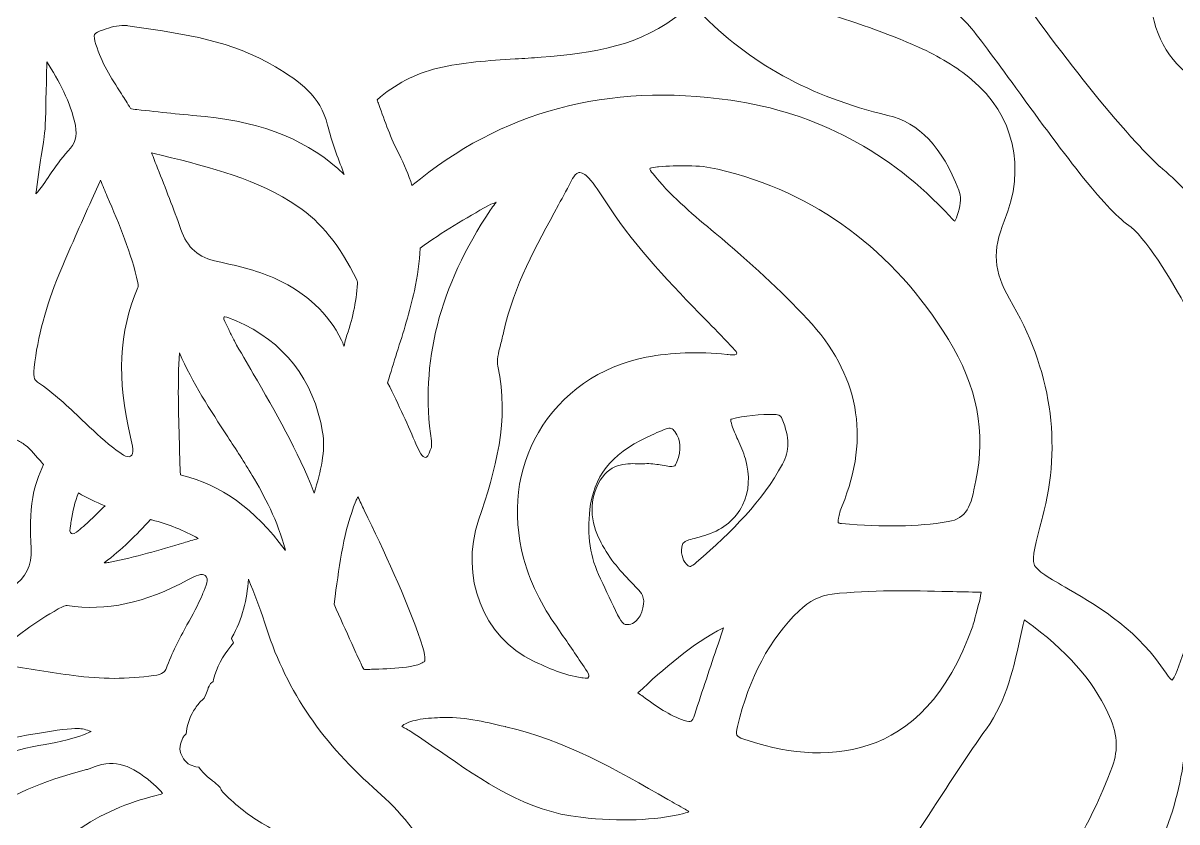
# Model space of a CAD drawing. Extents: x 16 to 8959, y -909 to -91.
# Drawn here: x 1637.6 to 1815.7, y -546.6 to -423.2 of the extents above; entities that cross this region are included whole.
import ezdxf

# ---------------------------------------------------------------- set-up
doc = ezdxf.new("R2010")
doc.units = 0
doc.header["$MEASUREMENT"] = 0
doc.layers.add('Layer 1', color=7, linetype='Continuous')

msp = doc.modelspace()

# ---------------------------------------------------------------- linework, layer by layer
at = {"layer": 'Layer 1', "lineweight": 0}
for points, knots in [([(2067.48, -226.33), (2049.85, -186.9), (2022.75, -153.49), (1989.11, -129.71), (1954.04, -104.91), (1913.53, -91.8), (1871.95, -91.8), (1824.05, -91.8), (1776.03, -109.39), (1733.06, -142.66), (1700.36, -167.98), (1670.49, -202.19), (1644, -244.61), (1617.52, -202.2), (1587.66, -168), (1554.95, -142.67), (1511.98, -109.4), (1463.95, -91.81), (1416.04, -91.8), (1374.47, -91.8), (1333.96, -104.91), (1298.9, -129.69), (1265.25, -153.47), (1238.15, -186.88), (1220.52, -226.31), (1199.14, -274.13), (1192.87, -327.84), (1202.41, -381.63), (1212.97, -441.15), (1241.77, -497.53), (1288, -549.22), (1441.89, -721.22), (1618.96, -885.08), (1620.74, -886.72), (1620.74, -886.72), (1644.01, -908.2), (1644.01, -908.2), (1644.01, -908.2), (1667.28, -886.71), (1667.28, -886.71), (1669.05, -885.08), (1846.13, -721.22), (2000.01, -549.22), (2046.24, -497.54), (2075.03, -441.16), (2085.59, -381.65), (2095.12, -327.86), (2088.86, -274.15), (2067.48, -226.33)], [0, 0, 0, 0, 1, 1, 1, 2, 2, 2, 3, 3, 3, 4, 4, 4, 5, 5, 5, 6, 6, 6, 7, 7, 7, 8, 8, 8, 9, 9, 9, 10, 10, 10, 11, 11, 11, 12, 12, 12, 13, 13, 13, 14, 14, 14, 15, 15, 15, 16, 16, 16, 16]), ([(1817.04, -430.83), (1817.04, -430.83), (1817.64, -431.33), (1817.64, -431.33), (1819.78, -433.12), (1821.99, -434.98), (1824.51, -436.28), (1833.93, -441.13), (1837.43, -450.67), (1839.8, -460.25), (1840.66, -463.71), (1840.59, -467.13), (1839.6, -470.42), (1839.59, -470.45), (1839.58, -470.49), (1839.57, -470.54), (1838.09, -469.49), (1836.48, -468.75), (1834.92, -468.04), (1832.85, -467.09), (1830.9, -466.19), (1829.61, -464.69), (1827.98, -462.81), (1826.39, -460.71), (1824.71, -458.49), (1823.59, -457.01), (1822.43, -455.49), (1821.23, -453.99), (1821.23, -453.99), (1821.09, -453.81), (1821.09, -453.81), (1818.15, -450.14), (1815.66, -447.54), (1813.04, -445.41), (1813.04, -445.41), (1813.01, -445.38), (1813.01, -445.38), (1812.06, -444.46), (1811.02, -443.41), (1809.95, -442.26), (1809.95, -442.26), (1809.39, -441.66), (1809.39, -441.66), (1800.93, -432.46), (1791.17, -418.72), (1784.72, -409.63), (1781.71, -405.39), (1779.53, -402.32), (1778.46, -401.09), (1776.17, -398.46), (1773.56, -396.32), (1771.04, -394.25), (1769.51, -392.99), (1767.94, -391.7), (1766.49, -390.34), (1765.77, -389.67), (1765.64, -389.27), (1765.61, -389.26), (1765.65, -389.19), (1765.88, -388.84), (1766.73, -388.37), (1768.23, -387.52), (1769.91, -387.75), (1771.86, -388.01), (1771.86, -388.01), (1772.02, -388.03), (1772.02, -388.03), (1780.32, -389.12), (1786.55, -394.74), (1792.2, -400.38), (1797.52, -405.69), (1802.85, -410.66), (1809.64, -413.22), (1811.12, -413.78), (1811.47, -414.38), (1811.45, -416.3), (1811.38, -422.87), (1813.2, -427.63), (1817.04, -430.83)], [0, 0, 0, 0, 1, 1, 1, 2, 2, 2, 3, 3, 3, 4, 4, 4, 5, 5, 5, 6, 6, 6, 7, 7, 7, 8, 8, 8, 9, 9, 9, 10, 10, 10, 11, 11, 11, 12, 12, 12, 13, 13, 13, 14, 14, 14, 15, 15, 15, 16, 16, 16, 17, 17, 17, 18, 18, 18, 19, 19, 19, 20, 20, 20, 21, 21, 21, 22, 22, 22, 23, 23, 23, 24, 24, 24, 25, 25, 25, 26, 26, 26, 26]), ([(1820.44, -478.48), (1818.55, -486.91), (1819.05, -495.18), (1819.7, -501.45), (1820.44, -508.59), (1818.64, -515.32), (1815.72, -523.24), (1815.37, -524.17), (1815.08, -524.55), (1814.94, -524.69), (1814.8, -524.6), (1814.47, -524.35), (1814.02, -523.64), (1809.93, -517.29), (1804.11, -513.61), (1798.97, -510.66), (1795.99, -508.95), (1794.01, -507.81), (1793.64, -506.8), (1793.27, -505.8), (1793.88, -503.52), (1794.89, -499.74), (1794.89, -499.74), (1794.94, -499.55), (1794.94, -499.55), (1798.01, -488.1), (1796.3, -476.74), (1789.85, -465.8), (1789.85, -465.8), (1789.85, -465.8), (1789.85, -465.8), (1787.42, -461.66), (1787.19, -458.31), (1789.04, -453.82), (1792.44, -445.61), (1790.55, -437.44), (1784, -431.96), (1781.66, -430.01), (1778.98, -428.37), (1775.8, -426.94), (1770.83, -424.71), (1765.63, -423.01), (1760.6, -421.37), (1760.6, -421.37), (1759.53, -421.02), (1759.53, -421.02), (1758.09, -420.54), (1758.09, -420.27), (1758.08, -419.93), (1758.08, -419.65), (1758.06, -418.9), (1759.24, -418.34), (1759.24, -418.34), (1759.85, -418.04), (1759.85, -418.04), (1760.92, -417.52), (1762.02, -416.98), (1762.88, -416.96), (1770.12, -416.79), (1777.68, -417.14), (1783.37, -423.38), (1784.84, -424.99), (1787.62, -428.82), (1790.85, -433.26), (1798.66, -444.01), (1804.94, -452.43), (1808.63, -454.73), (1811.32, -457.04), (1815.67, -464.15), (1817.68, -468.26), (1817.88, -468.65), (1818.07, -469.04), (1818.27, -469.44), (1819.83, -472.53), (1821.18, -475.21), (1820.44, -478.48)], [0, 0, 0, 0, 1, 1, 1, 2, 2, 2, 3, 3, 3, 4, 4, 4, 5, 5, 5, 6, 6, 6, 7, 7, 7, 8, 8, 8, 9, 9, 9, 10, 10, 10, 11, 11, 11, 12, 12, 12, 13, 13, 13, 14, 14, 14, 15, 15, 15, 16, 16, 16, 17, 17, 17, 18, 18, 18, 19, 19, 19, 20, 20, 20, 21, 21, 21, 22, 22, 22, 23, 23, 23, 24, 24, 24, 25, 25, 25, 25]), ([(1781.95, -452.48), (1781.74, -453.17), (1781.56, -453.59), (1781.43, -453.83), (1781.26, -453.7), (1780.99, -453.47), (1780.62, -453.07), (1771.44, -443.1), (1760.06, -437.07), (1746.82, -435.15), (1727.84, -432.41), (1711.36, -436.85), (1697.62, -448.33), (1697.11, -446.68), (1696.44, -445.06), (1695.62, -443.46), (1694.35, -441.03), (1693.45, -438.48), (1692.49, -435.79), (1692.41, -435.55), (1692.32, -435.32), (1692.24, -435.08), (1694.95, -432.72), (1698.14, -431.01), (1701.59, -430.2), (1705.51, -429.29), (1709.42, -429.04), (1713.55, -428.78), (1714.89, -428.7), (1716.22, -428.61), (1717.56, -428.51), (1725.63, -427.86), (1732.86, -426.88), (1739.45, -421.47), (1740.65, -420.48), (1741.26, -420.7), (1742.01, -421.49), (1749.59, -429.39), (1759.09, -434.62), (1771.06, -437.49), (1775.93, -438.65), (1779.42, -442.32), (1782.04, -449.03), (1782.4, -449.96), (1782.37, -451.09), (1781.95, -452.48)], [0, 0, 0, 0, 1, 1, 1, 2, 2, 2, 3, 3, 3, 4, 4, 4, 5, 5, 5, 6, 6, 6, 7, 7, 7, 8, 8, 8, 9, 9, 9, 10, 10, 10, 11, 11, 11, 12, 12, 12, 13, 13, 13, 14, 14, 14, 15, 15, 15, 15]), ([(1687.06, -446.35), (1687.1, -446.44), (1687.13, -446.53), (1687.17, -446.62), (1681.84, -441.48), (1674.79, -438.55), (1665.71, -437.69), (1662.18, -437.35), (1658.66, -436.98), (1655.13, -436.6), (1654.82, -436.57), (1654.29, -436.51), (1654.18, -436.42), (1653.72, -435.66), (1653.25, -434.92), (1652.77, -434.18), (1651.17, -431.66), (1649.65, -429.29), (1648.84, -426.57), (1648.35, -424.91), (1648.39, -424.82), (1650, -424.27), (1651.04, -423.9), (1652.14, -423.58), (1653.21, -423.61), (1653.4, -423.61), (1653.59, -423.62), (1653.77, -423.65), (1653.77, -423.65), (1654.77, -423.8), (1654.77, -423.8), (1662.53, -424.92), (1669.87, -425.99), (1676.53, -429.98), (1680.28, -432.24), (1683.48, -434.47), (1684.59, -438.98), (1685.21, -441.52), (1686.15, -443.97), (1687.06, -446.35)], [0, 0, 0, 0, 1, 1, 1, 2, 2, 2, 3, 3, 3, 4, 4, 4, 5, 5, 5, 6, 6, 6, 7, 7, 7, 8, 8, 8, 9, 9, 9, 10, 10, 10, 11, 11, 11, 12, 12, 12, 13, 13, 13, 13]), ([(1644.55, -442.99), (1643.43, -444.14), (1642.57, -445.43), (1641.73, -446.68), (1641.03, -447.74), (1640.36, -448.75), (1639.57, -449.63), (1639.77, -447.81), (1640.14, -445.38), (1640.39, -443.8), (1640.91, -440.39), (1641.07, -439.24), (1641.01, -438.62), (1641.08, -437.76), (1641.09, -436.9), (1641.1, -436), (1641.11, -435.23), (1641.11, -434.45), (1641.17, -433.64), (1641.17, -433.64), (1641.19, -432.51), (1641.19, -432.51), (1641.2, -431.54), (1641.22, -430.4), (1641.26, -429.24), (1643.04, -432.08), (1644.96, -435.39), (1645.66, -439.08), (1645.97, -440.72), (1645.64, -441.89), (1644.55, -442.99)], [0, 0, 0, 0, 1, 1, 1, 2, 2, 2, 3, 3, 3, 4, 4, 4, 5, 5, 5, 6, 6, 6, 7, 7, 7, 8, 8, 8, 9, 9, 9, 10, 10, 10, 10]), ([(1658.36, -445.66), (1658.04, -444.86), (1657.72, -444.06), (1657.41, -443.25), (1657.97, -443.39), (1658.54, -443.54), (1659.1, -443.68), (1666.63, -445.55), (1673.74, -447.32), (1680.01, -451.55), (1683.56, -453.96), (1686.45, -457.55), (1689.1, -462.87), (1689.13, -462.94), (1689.2, -463.11), (1689.23, -463.45), (1689, -466.43), (1688.43, -469.08), (1687.4, -472), (1687.26, -472.39), (1687.19, -472.78), (1687.13, -473.13), (1687.13, -473.11), (1687.12, -473.09), (1687.11, -473.07), (1686.99, -472.75), (1686.88, -472.45), (1686.74, -472.18), (1684.64, -468.05), (1681.3, -464.91), (1676.81, -462.84), (1674.03, -461.55), (1671.14, -460.81), (1667.66, -460.08), (1664.65, -459.46), (1662.94, -457.96), (1661.94, -455.09), (1660.82, -451.91), (1659.57, -448.73), (1658.36, -445.66)], [0, 0, 0, 0, 1, 1, 1, 2, 2, 2, 3, 3, 3, 4, 4, 4, 5, 5, 5, 6, 6, 6, 7, 7, 7, 8, 8, 8, 9, 9, 9, 10, 10, 10, 11, 11, 11, 12, 12, 12, 13, 13, 13, 13]), ([(1758.65, -468.94), (1754.56, -464.59), (1749.9, -460.24), (1744.41, -455.66), (1741.24, -453.03), (1737.97, -450.31), (1735.24, -447.02), (1735.24, -447.02), (1735.04, -446.78), (1735.04, -446.78), (1734.79, -446.49), (1734.38, -446), (1734.35, -445.82), (1734.35, -445.82), (1734.39, -445.65), (1734.39, -445.65), (1734.55, -445.53), (1735.17, -445.48), (1735.54, -445.45), (1735.54, -445.45), (1735.67, -445.44), (1735.67, -445.44), (1738.67, -445.21), (1741.86, -445.08), (1744.84, -445.8), (1759.92, -449.39), (1771.89, -458.24), (1780.44, -472.1), (1784.84, -479.24), (1786.26, -486.54), (1784.65, -493.88), (1783.91, -497.92), (1783.28, -499.74), (1780.36, -500.23), (1775.54, -501.02), (1770.48, -501.11), (1763.93, -500.52), (1763.62, -500.49), (1763.47, -500.42), (1763.45, -500.41), (1763.44, -500.41), (1763.44, -500.41), (1763.44, -500.41), (1763.43, -500.38), (1763.38, -500.17), (1763.45, -499.68), (1763.54, -499.14), (1763.72, -498.52), (1764.02, -497.79), (1768.4, -487.11), (1766.59, -477.4), (1758.65, -468.94)], [0, 0, 0, 0, 1, 1, 1, 2, 2, 2, 3, 3, 3, 4, 4, 4, 5, 5, 5, 6, 6, 6, 7, 7, 7, 8, 8, 8, 9, 9, 9, 10, 10, 10, 11, 11, 11, 12, 12, 12, 13, 13, 13, 14, 14, 14, 15, 15, 15, 16, 16, 16, 17, 17, 17, 17]), ([(1707.91, -499.98), (1710.52, -492.25), (1712.71, -484.61), (1710.86, -476.24), (1710.66, -475.34), (1710.95, -474.22), (1711.29, -472.93), (1711.47, -472.24), (1711.65, -471.53), (1711.78, -470.79), (1713.4, -463.81), (1716.72, -457.74), (1720.23, -451.32), (1720.97, -449.97), (1721.7, -448.62), (1722.42, -447.26), (1722.63, -446.87), (1722.96, -446.4), (1723.38, -446.33), (1723.8, -446.25), (1724.37, -446.57), (1724.91, -447.17), (1725.83, -448.2), (1726.62, -449.42), (1727.46, -450.71), (1727.46, -450.71), (1728.06, -451.63), (1728.06, -451.63), (1732.38, -458.17), (1737.72, -463.66), (1742.88, -468.96), (1744.2, -470.31), (1745.51, -471.66), (1746.8, -473.02), (1746.8, -473.02), (1746.91, -473.13), (1746.91, -473.13), (1747.19, -473.43), (1747.71, -473.97), (1747.75, -474.19), (1747.75, -474.19), (1747.75, -474.23), (1747.71, -474.33), (1747.68, -474.4), (1747.66, -474.43), (1747.66, -474.44), (1747.45, -474.53), (1746.81, -474.46), (1746.42, -474.42), (1746.42, -474.42), (1746.25, -474.4), (1746.25, -474.4), (1741.79, -473.95), (1737.71, -474.1), (1733.76, -474.85), (1726.7, -476.19), (1720.64, -480.42), (1717.13, -486.46), (1713.82, -492.14), (1713.03, -498.86), (1714.84, -505.87), (1716.01, -510.38), (1718.25, -514), (1720.29, -516.95), (1720.29, -516.95), (1720.77, -517.65), (1720.77, -517.65), (1722.06, -519.51), (1723.39, -521.44), (1724.65, -523.36), (1725.04, -523.95), (1724.95, -524.09), (1724.82, -524.32), (1724.8, -524.36), (1724.78, -524.39), (1724.77, -524.4), (1724.59, -524.44), (1724.09, -524.37), (1723.82, -524.33), (1721.14, -523.96), (1718.57, -522.81), (1716.37, -521.76), (1708.6, -518.08), (1704.96, -508.71), (1707.91, -499.98)], [0, 0, 0, 0, 1, 1, 1, 2, 2, 2, 3, 3, 3, 4, 4, 4, 5, 5, 5, 6, 6, 6, 7, 7, 7, 8, 8, 8, 9, 9, 9, 10, 10, 10, 11, 11, 11, 12, 12, 12, 13, 13, 13, 14, 14, 14, 15, 15, 15, 16, 16, 16, 17, 17, 17, 18, 18, 18, 19, 19, 19, 20, 20, 20, 21, 21, 21, 22, 22, 22, 23, 23, 23, 24, 24, 24, 25, 25, 25, 26, 26, 26, 27, 27, 27, 28, 28, 28, 28]), ([(1649.44, -447.74), (1649.47, -447.66), (1649.51, -447.59), (1649.54, -447.52), (1649.89, -448.36), (1650.24, -449.19), (1650.59, -450.02), (1652.42, -454.32), (1654.3, -458.76), (1655.32, -463.35), (1655.4, -463.68), (1655.36, -463.97), (1655.32, -464.05), (1652.38, -470.91), (1652.02, -478.26), (1654.18, -487.16), (1654.49, -488.48), (1654.76, -489.79), (1654.18, -490.14), (1653.66, -490.45), (1652.65, -489.72), (1651.58, -488.87), (1651.58, -488.87), (1651.41, -488.73), (1651.41, -488.73), (1649.76, -487.44), (1648.27, -486.02), (1646.68, -484.51), (1644.55, -482.48), (1642.35, -480.38), (1639.79, -478.67), (1639.59, -478.53), (1639.05, -478.18), (1639.29, -476.44), (1639.86, -471.66), (1641.14, -466.85), (1643.1, -462.12), (1644.72, -458.22), (1646.49, -454.29), (1648.2, -450.48), (1648.2, -450.48), (1649.44, -447.74), (1649.44, -447.74)], [0, 0, 0, 0, 1, 1, 1, 2, 2, 2, 3, 3, 3, 4, 4, 4, 5, 5, 5, 6, 6, 6, 7, 7, 7, 8, 8, 8, 9, 9, 9, 10, 10, 10, 11, 11, 11, 12, 12, 12, 13, 13, 13, 14, 14, 14, 14]), ([(1700.61, -487.74), (1700.65, -487.98), (1700.65, -488.3), (1700.65, -488.61), (1700.65, -488.63), (1700.65, -488.65), (1700.65, -488.67), (1700.65, -488.67), (1700.61, -488.77), (1700.61, -488.77), (1700.43, -489.25), (1700.09, -490.14), (1699.86, -490.29), (1699.4, -490.37), (1699.05, -490.1), (1698.29, -488.35), (1697.09, -485.54), (1695.61, -482.22), (1693.85, -478.79), (1694.32, -477.21), (1694.81, -475.64), (1695.3, -474.1), (1696.27, -471.02), (1697.28, -467.83), (1698, -464.58), (1698.51, -462.32), (1698.79, -460.13), (1698.87, -458), (1702.32, -455.48), (1705.92, -453.36), (1709.44, -451.41), (1709.98, -451.12), (1710.36, -450.98), (1710.62, -450.91), (1710.55, -451), (1710.48, -451.09), (1710.42, -451.16), (1710.16, -451.48), (1709.92, -451.79), (1709.72, -452.09), (1701.82, -463.98), (1698.84, -475.64), (1700.61, -487.74)], [0, 0, 0, 0, 1, 1, 1, 2, 2, 2, 3, 3, 3, 4, 4, 4, 5, 5, 5, 6, 6, 6, 7, 7, 7, 8, 8, 8, 9, 9, 9, 10, 10, 10, 11, 11, 11, 12, 12, 12, 13, 13, 13, 14, 14, 14, 14]), ([(1682.53, -495.81), (1680.02, -489.28), (1676.51, -483.24), (1673.11, -477.38), (1672.13, -475.7), (1671.15, -474.02), (1670.2, -472.32), (1669.92, -471.83), (1669.66, -471.3), (1669.42, -470.73), (1669.3, -470.47), (1669.17, -470.2), (1669.03, -469.93), (1668.51, -468.91), (1668.51, -468.74), (1668.62, -468.61), (1668.66, -468.6), (1668.7, -468.6), (1668.74, -468.6), (1669.06, -468.6), (1669.68, -468.88), (1669.99, -469.02), (1670.16, -469.1), (1670.32, -469.17), (1670.48, -469.24), (1677.81, -472.33), (1682.42, -478.26), (1683.83, -486.4), (1684.32, -489.25), (1683.53, -492.44), (1682.53, -495.81)], [0, 0, 0, 0, 1, 1, 1, 2, 2, 2, 3, 3, 3, 4, 4, 4, 5, 5, 5, 6, 6, 6, 7, 7, 7, 8, 8, 8, 9, 9, 9, 10, 10, 10, 10]), ([(1678.05, -504.64), (1673.2, -498.16), (1668.21, -494.56), (1662.03, -493.03), (1661.95, -493.01), (1661.91, -492.99), (1661.9, -492.98), (1661.9, -492.98), (1661.83, -492.87), (1661.83, -492.53), (1661.83, -492.53), (1661.83, -492.53), (1661.83, -492.53), (1661.8, -491.05), (1661.75, -489.57), (1661.71, -488.09), (1661.57, -483.51), (1661.43, -478.78), (1661.73, -474.16), (1663.75, -478.81), (1666.5, -483.02), (1669.17, -487.11), (1670.44, -489.06), (1671.76, -491.08), (1672.96, -493.1), (1674.79, -496.17), (1676.91, -500.11), (1678.07, -504.62), (1678.06, -504.62), (1678.05, -504.63), (1678.05, -504.64)], [0, 0, 0, 0, 1, 1, 1, 2, 2, 2, 3, 3, 3, 4, 4, 4, 5, 5, 5, 6, 6, 6, 7, 7, 7, 8, 8, 8, 9, 9, 9, 10, 10, 10, 10]), ([(1837.9, -541.01), (1838.39, -542.4), (1838.17, -542.76), (1837.11, -543.36), (1836.78, -543.55), (1836.45, -543.75), (1836.12, -543.94), (1835.23, -544.47), (1834.39, -544.97), (1833.59, -545.23), (1828.65, -546.81), (1824.22, -549.85), (1819.65, -554.8), (1814.92, -559.92), (1810.43, -565.4), (1806.09, -570.71), (1806.09, -570.71), (1804.29, -572.91), (1804.29, -572.91), (1803.71, -573.61), (1803.13, -574.32), (1802.56, -575.03), (1798.61, -579.92), (1794.87, -584.53), (1789.93, -587.68), (1789.93, -587.68), (1789.74, -587.8), (1789.74, -587.8), (1787.84, -589.02), (1787.54, -588.97), (1787.16, -588.52), (1786.76, -588.05), (1786.35, -587.57), (1787.82, -585.29), (1787.82, -585.29), (1787.82, -585.29), (1787.82, -585.29), (1791.32, -579.85), (1795.53, -574.83), (1799.6, -569.99), (1800.79, -568.58), (1801.98, -567.16), (1803.15, -565.73), (1810.88, -556.35), (1815.16, -547.49), (1816.63, -537.85), (1817.17, -534.26), (1818.21, -531.83), (1820.11, -529.73), (1822.64, -526.93), (1824.59, -523.9), (1826.07, -520.46), (1829.43, -512.65), (1830.01, -504.44), (1830.29, -497.37), (1830.36, -495.65), (1830.41, -493.92), (1830.47, -492.2), (1830.63, -487.02), (1830.8, -481.66), (1831.37, -476.53), (1831.39, -476.42), (1831.41, -476.32), (1831.43, -476.23), (1831.47, -476.26), (1831.5, -476.29), (1831.54, -476.33), (1833.99, -478.59), (1835.38, -481.74), (1836.02, -486.54), (1836.9, -493.09), (1836.26, -499.73), (1835.4, -507.12), (1833.82, -520.79), (1834.61, -531.56), (1837.9, -541.01)], [0, 0, 0, 0, 1, 1, 1, 2, 2, 2, 3, 3, 3, 4, 4, 4, 5, 5, 5, 6, 6, 6, 7, 7, 7, 8, 8, 8, 9, 9, 9, 10, 10, 10, 11, 11, 11, 12, 12, 12, 13, 13, 13, 14, 14, 14, 15, 15, 15, 16, 16, 16, 17, 17, 17, 18, 18, 18, 19, 19, 19, 20, 20, 20, 21, 21, 21, 22, 22, 22, 23, 23, 23, 24, 24, 24, 25, 25, 25, 25]), ([(1741.53, -506.51), (1741.53, -506.51), (1741.53, -506.51), (1741.53, -506.51), (1740.59, -507.32), (1740.43, -507.18), (1740.27, -507.04), (1739.45, -506.36), (1739.13, -505.45), (1739.26, -504.17), (1739.3, -503.82), (1739.35, -503.37), (1740.36, -503.06), (1740.74, -502.94), (1741.13, -502.84), (1741.52, -502.73), (1742.1, -502.56), (1742.68, -502.4), (1743.25, -502.21), (1745.71, -501.4), (1747.58, -499.84), (1748.64, -497.69), (1749.68, -495.57), (1749.84, -493.1), (1749.09, -490.55), (1748.78, -489.46), (1748.34, -488.49), (1747.91, -487.55), (1747.57, -486.78), (1747.25, -486.07), (1747.01, -485.35), (1746.87, -484.89), (1746.82, -484.61), (1746.82, -484.45), (1746.85, -484.44), (1746.9, -484.42), (1746.95, -484.41), (1748.96, -483.86), (1751.22, -483.62), (1753.84, -483.68), (1754.47, -483.76), (1754.62, -484.01), (1754.77, -484.39), (1755.93, -487.27), (1755.94, -489.28), (1754.82, -491.33), (1751.62, -497.15), (1747.19, -501.61), (1741.53, -506.51)], [0, 0, 0, 0, 1, 1, 1, 2, 2, 2, 3, 3, 3, 4, 4, 4, 5, 5, 5, 6, 6, 6, 7, 7, 7, 8, 8, 8, 9, 9, 9, 10, 10, 10, 11, 11, 11, 12, 12, 12, 13, 13, 13, 14, 14, 14, 15, 15, 15, 16, 16, 16, 16]), ([(1725.2, -497.54), (1726.07, -492.49), (1728.91, -489.33), (1735.03, -486.66), (1735.03, -486.66), (1735.43, -486.48), (1735.43, -486.48), (1736.65, -485.94), (1737.23, -485.74), (1737.6, -485.83), (1737.85, -485.88), (1738.01, -486.06), (1738.2, -486.33), (1739.15, -487.65), (1739.25, -489.13), (1738.52, -491), (1738.22, -491.76), (1738.17, -491.89), (1736.22, -491.52), (1736.22, -491.52), (1735.92, -491.47), (1735.92, -491.47), (1735.27, -491.35), (1734.42, -491.22), (1733.54, -491.29), (1733.19, -491.32), (1732.79, -491.31), (1732.37, -491.29), (1730.72, -491.24), (1727.97, -491.15), (1726.36, -494.41), (1724.44, -498.31), (1725.83, -501.71), (1727.05, -503.93), (1727.05, -503.93), (1727.05, -503.93), (1727.05, -503.93), (1728.45, -506.48), (1730.32, -508.42), (1732.13, -510.3), (1732.13, -510.3), (1732.64, -510.83), (1732.64, -510.83), (1733.2, -511.42), (1733.76, -512.32), (1733.08, -514.18), (1732.44, -515.92), (1731.35, -516.07), (1731, -516.12), (1730.27, -516.22), (1729.96, -515.89), (1729.04, -513.97), (1728.14, -512.12), (1727.28, -510.24), (1726.42, -508.37), (1724.97, -505.19), (1724.57, -501.64), (1725.2, -497.54)], [0, 0, 0, 0, 1, 1, 1, 2, 2, 2, 3, 3, 3, 4, 4, 4, 5, 5, 5, 6, 6, 6, 7, 7, 7, 8, 8, 8, 9, 9, 9, 10, 10, 10, 11, 11, 11, 12, 12, 12, 13, 13, 13, 14, 14, 14, 15, 15, 15, 16, 16, 16, 17, 17, 17, 18, 18, 18, 19, 19, 19, 19]), ([(1638.82, -504.4), (1638.96, -507.03), (1638.06, -508.85), (1635.9, -510.32), (1633.59, -511.88), (1631.31, -513.56), (1629.11, -515.19), (1628.38, -515.73), (1627.65, -516.27), (1626.91, -516.8), (1626.91, -516.13), (1626.9, -515.47), (1626.89, -514.8), (1626.79, -508.61), (1626.69, -502.21), (1628.77, -496.22), (1629.9, -492.97), (1632.05, -489.98), (1635.48, -486.86), (1635.58, -486.94), (1635.66, -487.01), (1635.74, -487.08), (1635.82, -487.14), (1635.9, -487.2), (1635.98, -487.25), (1635.98, -487.25), (1636.48, -487.53), (1636.48, -487.53), (1637.01, -487.82), (1637.5, -488.09), (1637.92, -488.42), (1638.82, -489.14), (1639.62, -490.09), (1640.47, -491.11), (1640.56, -491.22), (1640.66, -491.32), (1640.75, -491.43), (1639.96, -492.98), (1639.4, -494.67), (1639.08, -496.52), (1638.64, -499), (1638.66, -501.46), (1638.82, -504.4)], [0, 0, 0, 0, 1, 1, 1, 2, 2, 2, 3, 3, 3, 4, 4, 4, 5, 5, 5, 6, 6, 6, 7, 7, 7, 8, 8, 8, 9, 9, 9, 10, 10, 10, 11, 11, 11, 12, 12, 12, 13, 13, 13, 14, 14, 14, 14]), ([(1644.94, -500.59), (1644.96, -500.44), (1644.99, -500.29), (1645, -500.16), (1645.22, -498.61), (1645.6, -497.15), (1646.13, -495.78), (1647.45, -496.57), (1648.83, -497.22), (1650.24, -497.77), (1649.5, -498.5), (1648.77, -499.24), (1648.02, -499.97), (1647.68, -500.3), (1647.3, -500.63), (1646.89, -500.96), (1646.71, -501.1), (1646.53, -501.26), (1646.34, -501.42), (1645.52, -502.16), (1645.33, -502.22), (1645.05, -502.07), (1644.79, -501.93), (1644.76, -501.62), (1644.94, -500.59)], [0, 0, 0, 0, 1, 1, 1, 2, 2, 2, 3, 3, 3, 4, 4, 4, 5, 5, 5, 6, 6, 6, 7, 7, 7, 8, 8, 8, 8]), ([(1685.76, -511.79), (1686.45, -506.57), (1687.1, -501.64), (1688.95, -497.07), (1689.04, -496.84), (1689.14, -496.65), (1689.23, -496.51), (1689.25, -496.48), (1689.26, -496.45), (1689.28, -496.42), (1689.6, -497.09), (1689.92, -497.78), (1690.24, -498.44), (1693.36, -504.94), (1696.58, -511.67), (1698.98, -518.68), (1699.82, -521.16), (1699.59, -521.72), (1699.56, -521.77), (1699.56, -521.78), (1699.28, -522.25), (1697.38, -522.59), (1695.81, -522.87), (1694.19, -522.93), (1692.48, -522.99), (1691.75, -523.01), (1691.01, -523.04), (1690.28, -523.08), (1690.17, -523.05), (1690.06, -522.9), (1689.71, -522.11), (1689.71, -522.11), (1689.6, -521.86), (1689.6, -521.86), (1689.18, -520.93), (1688.75, -520), (1688.33, -519.07), (1687.41, -517.07), (1686.49, -515.02), (1685.6, -512.96), (1685.6, -512.96), (1685.76, -511.79), (1685.76, -511.79)], [0, 0, 0, 0, 1, 1, 1, 2, 2, 2, 3, 3, 3, 4, 4, 4, 5, 5, 5, 6, 6, 6, 7, 7, 7, 8, 8, 8, 9, 9, 9, 10, 10, 10, 11, 11, 11, 12, 12, 12, 13, 13, 13, 14, 14, 14, 14]), ([(1662.38, -503.5), (1658.7, -504.6), (1654.89, -505.73), (1651.04, -506.48), (1650.77, -506.53), (1650.51, -506.58), (1650.3, -506.57), (1650.24, -506.57), (1650.18, -506.57), (1650.12, -506.57), (1650.12, -506.57), (1650.14, -506.56), (1650.14, -506.56), (1652.78, -504.58), (1655.09, -502.27), (1657.28, -499.92), (1657.34, -499.93), (1657.4, -499.95), (1657.46, -499.96), (1660.04, -500.6), (1662.4, -501.58), (1664.63, -502.83), (1663.88, -503.06), (1663.13, -503.27), (1662.38, -503.5)], [0, 0, 0, 0, 1, 1, 1, 2, 2, 2, 3, 3, 3, 4, 4, 4, 5, 5, 5, 6, 6, 6, 7, 7, 7, 8, 8, 8, 8]), ([(1659.69, -522.94), (1659.56, -523.31), (1659.22, -523.83), (1657.74, -524), (1653.78, -524.57), (1649.62, -524.57), (1645.37, -524), (1641.89, -523.53), (1638.35, -522.95), (1634.93, -522.38), (1634.93, -522.38), (1632.45, -521.98), (1632.45, -521.98), (1632.09, -521.91), (1631.87, -521.83), (1631.76, -521.77), (1631.82, -521.69), (1631.93, -521.58), (1632.1, -521.45), (1632.71, -520.98), (1633.31, -520.51), (1633.91, -520.05), (1636.99, -517.66), (1640.16, -515.19), (1643.66, -513.37), (1643.94, -513.23), (1644.24, -513.17), (1644.39, -513.2), (1644.39, -513.2), (1644.39, -513.2), (1644.39, -513.2), (1650.47, -514.09), (1656.39, -512.82), (1663.03, -509.22), (1664.37, -508.49), (1665.2, -508.17), (1665.7, -508.57), (1665.72, -508.59), (1665.74, -508.61), (1665.76, -508.62), (1666.25, -509.11), (1665.89, -510.08), (1665.36, -511.3), (1665.36, -511.3), (1665.29, -511.48), (1665.29, -511.48), (1664.59, -513.08), (1663.73, -514.66), (1662.89, -516.19), (1661.72, -518.33), (1660.51, -520.53), (1659.69, -522.94)], [0, 0, 0, 0, 1, 1, 1, 2, 2, 2, 3, 3, 3, 4, 4, 4, 5, 5, 5, 6, 6, 6, 7, 7, 7, 8, 8, 8, 9, 9, 9, 10, 10, 10, 11, 11, 11, 12, 12, 12, 13, 13, 13, 14, 14, 14, 15, 15, 15, 16, 16, 16, 17, 17, 17, 17]), ([(1700.63, -572.83), (1700.64, -572.79), (1700.63, -572.75), (1700.64, -572.71), (1700.64, -572.71), (1700.78, -571.92), (1700.78, -571.92), (1700.78, -571.92), (1700.06, -571.59), (1700.06, -571.59), (1698.26, -570.78), (1696.59, -570.09), (1694.94, -569.48), (1694.79, -569.42), (1694.64, -569.33), (1694.49, -569.21), (1694.49, -569.21), (1694.31, -569.06), (1694.31, -569.06), (1694.31, -569.06), (1694.09, -569), (1694.09, -569), (1693.72, -568.9), (1693.34, -568.65), (1692.91, -568.36), (1689.16, -565.8), (1686.45, -562.85), (1684.64, -559.32), (1683.62, -557.36), (1682.47, -555.33), (1681.1, -553.12), (1679.47, -550.51), (1677.39, -548.46), (1674.89, -547.04), (1672.6, -545.74), (1670.49, -544.1), (1668.6, -542.17), (1668.35, -541.92), (1668.18, -541.68), (1668.09, -541.48), (1668.09, -541.48), (1668.01, -541.31), (1668.01, -541.31), (1668.01, -541.31), (1667.89, -541.18), (1667.89, -541.18), (1667.49, -540.77), (1667.06, -540.44), (1666.65, -540.11), (1666.51, -540.01), (1666.38, -539.9), (1666.24, -539.79), (1665.77, -539.4), (1665.35, -538.98), (1664.96, -538.49), (1664.96, -538.49), (1664.7, -538.16), (1664.7, -538.16), (1664.7, -538.16), (1664.28, -538.1), (1664.28, -538.1), (1664.28, -538.1), (1663.4, -537.8), (1663.4, -537.8), (1662.96, -537.56), (1662.61, -537.25), (1662.33, -536.84), (1662.33, -536.84), (1661.93, -536.01), (1661.93, -536.01), (1661.79, -535.54), (1661.77, -535.07), (1661.87, -534.58), (1661.87, -534.58), (1662.18, -533.74), (1662.18, -533.74), (1662.27, -533.56), (1662.38, -533.4), (1662.53, -533.24), (1662.53, -533.24), (1662.77, -532.99), (1662.77, -532.99), (1662.77, -532.99), (1662.81, -532.64), (1662.81, -532.64), (1662.94, -531.41), (1663.44, -530.08), (1664.18, -529.01), (1664.53, -528.51), (1664.93, -528.05), (1665.37, -527.65), (1665.37, -527.65), (1665.55, -527.49), (1665.55, -527.49), (1665.55, -527.49), (1665.78, -526.9), (1665.78, -526.9), (1665.92, -526.56), (1666.05, -526.23), (1666.18, -525.89), (1666.32, -525.52), (1666.48, -525.26), (1666.67, -525.1), (1666.67, -525.1), (1666.91, -524.9), (1666.91, -524.9), (1666.91, -524.9), (1667, -524.59), (1667, -524.59), (1667.5, -522.72), (1668.37, -521.04), (1669.66, -519.46), (1669.66, -519.46), (1670.08, -518.95), (1670.08, -518.95), (1670.08, -518.95), (1669.79, -518.36), (1669.79, -518.36), (1669.78, -518.35), (1669.78, -518.34), (1669.77, -518.33), (1669.78, -518.25), (1669.79, -518.15), (1669.79, -518.14), (1671.49, -515.26), (1672.14, -512.24), (1672.37, -509.12), (1673.29, -511.33), (1674.15, -513.5), (1674.85, -515.75), (1677.96, -525.78), (1683.29, -533.89), (1691.61, -541.27), (1694.98, -544.26), (1698.42, -547.71), (1700.73, -552.64), (1706.93, -565.9), (1715.68, -573.14), (1727.46, -574.81), (1728.89, -575.01), (1730.29, -575.36), (1731.77, -575.72), (1732.72, -575.95), (1733.68, -576.19), (1734.63, -576.38), (1739.06, -577.28), (1743.62, -576.72), (1748.18, -574.7), (1748.96, -574.36), (1749.7, -573.96), (1750.41, -573.57), (1750.89, -573.31), (1751.36, -573.06), (1751.85, -572.82), (1751.96, -572.76), (1752.06, -572.72), (1752.15, -572.69), (1752.15, -572.82), (1752.14, -572.98), (1752.13, -573.18), (1751.85, -576.67), (1750.53, -578.53), (1747.55, -579.62), (1745.9, -580.22), (1744.07, -580.67), (1742.13, -580.98), (1729.29, -583.01), (1717.5, -579.37), (1706.66, -575.13), (1704.65, -574.34), (1702.64, -573.57), (1700.63, -572.83)], [0, 0, 0, 0, 1, 1, 1, 2, 2, 2, 3, 3, 3, 4, 4, 4, 5, 5, 5, 6, 6, 6, 7, 7, 7, 8, 8, 8, 9, 9, 9, 10, 10, 10, 11, 11, 11, 12, 12, 12, 13, 13, 13, 14, 14, 14, 15, 15, 15, 16, 16, 16, 17, 17, 17, 18, 18, 18, 19, 19, 19, 20, 20, 20, 21, 21, 21, 22, 22, 22, 23, 23, 23, 24, 24, 24, 25, 25, 25, 26, 26, 26, 27, 27, 27, 28, 28, 28, 29, 29, 29, 30, 30, 30, 31, 31, 31, 32, 32, 32, 33, 33, 33, 34, 34, 34, 35, 35, 35, 36, 36, 36, 37, 37, 37, 38, 38, 38, 39, 39, 39, 40, 40, 40, 41, 41, 41, 42, 42, 42, 43, 43, 43, 44, 44, 44, 45, 45, 45, 46, 46, 46, 47, 47, 47, 48, 48, 48, 49, 49, 49, 50, 50, 50, 51, 51, 51, 52, 52, 52, 53, 53, 53, 54, 54, 54, 55, 55, 55, 56, 56, 56, 57, 57, 57, 57]), ([(1748.7, -533.78), (1748.7, -533.78), (1748.7, -533.78), (1748.7, -533.78), (1747.73, -533.44), (1747.52, -533.21), (1747.85, -531.85), (1749.71, -524.21), (1752.82, -518.38), (1757.37, -514.01), (1758.97, -512.47), (1760.64, -511.62), (1762.47, -511.41), (1768.47, -510.75), (1774.6, -510.89), (1780.53, -511.03), (1782.13, -511.06), (1783.72, -511.1), (1785.32, -511.12), (1785.38, -511.12), (1785.44, -511.13), (1785.49, -511.13), (1785.49, -511.15), (1785.48, -511.16), (1785.48, -511.18), (1785.38, -511.79), (1785.24, -512.4), (1785.09, -513.04), (1785.09, -513.04), (1784.71, -514.43), (1784.71, -514.43), (1784.64, -514.67), (1784.58, -514.91), (1784.52, -515.15), (1784.41, -515.59), (1784.3, -516), (1784.17, -516.37), (1776.53, -538.14), (1760.66, -537.85), (1748.7, -533.78)], [0, 0, 0, 0, 1, 1, 1, 2, 2, 2, 3, 3, 3, 4, 4, 4, 5, 5, 5, 6, 6, 6, 7, 7, 7, 8, 8, 8, 9, 9, 9, 10, 10, 10, 11, 11, 11, 12, 12, 12, 13, 13, 13, 13]), ([(1705.55, -587.43), (1705.55, -587.43), (1705.91, -587.08), (1707.53, -587.35), (1708.58, -587.52), (1709.63, -587.69), (1710.68, -587.86), (1714.9, -588.54), (1719.24, -589.23), (1723.47, -590.19), (1723.95, -590.29), (1724.42, -590.41), (1724.9, -590.52), (1731.11, -591.99), (1737.81, -591.88), (1744.76, -590.11), (1754.56, -587.6), (1758.34, -583.22), (1759.73, -572.75), (1760.18, -569.31), (1761.42, -566.83), (1764.02, -564.19), (1764.68, -563.51), (1765.36, -562.73), (1766.02, -561.88), (1770.38, -556.33), (1774.28, -550.31), (1778.05, -544.5), (1780.7, -540.42), (1783.43, -536.21), (1786.28, -532.22), (1789.42, -527.82), (1790.56, -522.57), (1791.66, -517.49), (1791.66, -517.49), (1791.96, -516.12), (1791.96, -516.12), (1792.03, -515.8), (1792.1, -515.57), (1792.16, -515.41), (1792.23, -515.45), (1792.32, -515.51), (1792.42, -515.58), (1798.68, -520.17), (1802.57, -524.54), (1805.05, -529.76), (1806.49, -532.8), (1806.71, -535.42), (1805.73, -538.01), (1803.84, -543.05), (1801.93, -547.03), (1799.72, -550.52), (1797.35, -554.27), (1794.69, -557.92), (1792.13, -561.44), (1790.74, -563.35), (1789.3, -565.33), (1787.92, -567.31), (1786.8, -568.9), (1785.59, -570.41), (1784.42, -571.87), (1780.67, -576.53), (1776.79, -581.35), (1776.34, -588.83), (1776.34, -588.83), (1776.34, -588.83), (1776.34, -588.83), (1776.11, -592.6), (1775.32, -593.51), (1774.11, -593.75), (1768.17, -594.95), (1763.13, -598.07), (1758.26, -601.1), (1755.41, -602.87), (1752.46, -604.71), (1749.37, -606.11), (1741.93, -609.49), (1734.78, -610.22), (1727.53, -608.36), (1722.2, -606.95), (1716.59, -605.19), (1711.65, -601.82), (1707.69, -599.11), (1705.61, -595.1), (1705.31, -589.58), (1705.21, -587.8), (1705.55, -587.43), (1705.55, -587.43)], [0, 0, 0, 0, 1, 1, 1, 2, 2, 2, 3, 3, 3, 4, 4, 4, 5, 5, 5, 6, 6, 6, 7, 7, 7, 8, 8, 8, 9, 9, 9, 10, 10, 10, 11, 11, 11, 12, 12, 12, 13, 13, 13, 14, 14, 14, 15, 15, 15, 16, 16, 16, 17, 17, 17, 18, 18, 18, 19, 19, 19, 20, 20, 20, 21, 21, 21, 22, 22, 22, 23, 23, 23, 24, 24, 24, 25, 25, 25, 26, 26, 26, 27, 27, 27, 28, 28, 28, 29, 29, 29, 29]), ([(1844.57, -533.49), (1844.51, -532.84), (1844.5, -532.14), (1844.5, -531.4), (1844.5, -531.4), (1844.5, -531.21), (1844.5, -531.21), (1844.5, -530.21), (1844.49, -529.21), (1844.48, -528.21), (1844.44, -524.01), (1844.4, -520.03), (1844.96, -516.06), (1845.11, -515.66), (1845.19, -515.26), (1845.26, -514.9), (1845.43, -515.15), (1845.6, -515.38), (1845.78, -515.59), (1850.56, -521.03), (1853.76, -527.92), (1855.59, -536.63), (1855.95, -538.33), (1856.27, -540.13), (1855.98, -541.8), (1855.63, -543.79), (1855.32, -545.78), (1855, -547.77), (1854.22, -552.77), (1853.42, -557.94), (1851.96, -562.81), (1850.05, -569.17), (1848.03, -574.21), (1844.38, -578.14), (1834.91, -588.33), (1823, -591.43), (1810.39, -594.71), (1810.39, -594.71), (1809.81, -594.87), (1809.81, -594.87), (1809.81, -594.87), (1809.92, -594.1), (1809.92, -594.1), (1810.61, -588.99), (1811.27, -584.17), (1814.03, -579.97), (1820.99, -569.38), (1828.22, -561.04), (1836.12, -554.48), (1842.79, -548.95), (1845.47, -542.28), (1844.57, -533.49)], [0, 0, 0, 0, 1, 1, 1, 2, 2, 2, 3, 3, 3, 4, 4, 4, 5, 5, 5, 6, 6, 6, 7, 7, 7, 8, 8, 8, 9, 9, 9, 10, 10, 10, 11, 11, 11, 12, 12, 12, 13, 13, 13, 14, 14, 14, 15, 15, 15, 16, 16, 16, 17, 17, 17, 17]), ([(1745.72, -516.61), (1745.44, -517.46), (1745.15, -518.31), (1744.86, -519.16), (1743.67, -522.69), (1742.44, -526.35), (1741.28, -529.98), (1741.07, -530.65), (1740.85, -530.97), (1740.72, -531.05), (1740.59, -531.12), (1740.24, -531.13), (1739.63, -530.92), (1737.36, -530.18), (1735.38, -528.75), (1733.28, -527.24), (1733.03, -527.05), (1732.77, -526.87), (1732.5, -526.67), (1736.47, -522.95), (1740.75, -519.16), (1745.72, -516.61)], [0, 0, 0, 0, 1, 1, 1, 2, 2, 2, 3, 3, 3, 4, 4, 4, 5, 5, 5, 6, 6, 6, 7, 7, 7, 7]), ([(1698.1, -530.92), (1699.15, -530.62), (1700.31, -530.57), (1701.55, -530.51), (1701.55, -530.51), (1701.93, -530.49), (1701.93, -530.49), (1705.36, -530.31), (1708.74, -531.11), (1712.01, -531.89), (1712.01, -531.89), (1712.04, -531.89), (1712.04, -531.89), (1712.06, -531.9), (1712.09, -531.9), (1712.11, -531.91), (1721.06, -533.92), (1729.22, -538.6), (1737.11, -543.12), (1738, -543.63), (1738.9, -544.14), (1739.79, -544.65), (1740.14, -544.85), (1740.3, -544.98), (1740.35, -545.05), (1740.23, -545.11), (1740, -545.19), (1739.58, -545.29), (1734.95, -546.39), (1729.89, -546.58), (1723.66, -545.89), (1715.34, -544.99), (1708.72, -540.4), (1701.72, -535.54), (1700.36, -534.6), (1698.99, -533.65), (1697.62, -532.74), (1697.36, -532.57), (1697.07, -532.41), (1696.77, -532.24), (1696.56, -532.14), (1696.27, -531.98), (1696.07, -531.84), (1696.34, -531.45), (1697.2, -531.17), (1698.1, -530.92)], [0, 0, 0, 0, 1, 1, 1, 2, 2, 2, 3, 3, 3, 4, 4, 4, 5, 5, 5, 6, 6, 6, 7, 7, 7, 8, 8, 8, 9, 9, 9, 10, 10, 10, 11, 11, 11, 12, 12, 12, 13, 13, 13, 14, 14, 14, 15, 15, 15, 15]), ([(1646.04, -532.16), (1646.04, -532.16), (1646.04, -532.16), (1646.04, -532.16), (1646.67, -532.17), (1647.34, -532.37), (1648.09, -532.62), (1648.09, -532.62), (1648.1, -532.62), (1648.1, -532.62), (1648.04, -532.64), (1647.98, -532.67), (1647.92, -532.7), (1645.62, -533.77), (1643.14, -534.27), (1641.02, -534.62), (1635.54, -535.52), (1630.85, -537.37), (1626.69, -540.29), (1625.83, -540.89), (1625.15, -541.61), (1624.48, -542.31), (1624.02, -542.79), (1623.58, -543.25), (1623.11, -543.65), (1622.28, -544.35), (1621.99, -544.32), (1621.99, -544.32), (1621.99, -544.31), (1621.72, -544.2), (1621.34, -543.17), (1620.26, -540.13), (1620.85, -538.68), (1623.79, -537.17), (1625.22, -536.43), (1626.78, -536.07), (1628.43, -535.69), (1629.25, -535.51), (1630.1, -535.31), (1630.93, -535.07), (1631.02, -535.04), (1631.11, -535.02), (1631.21, -535), (1631.58, -534.92), (1632.14, -534.8), (1632.56, -534.39), (1636.75, -533.38), (1643.98, -532.11), (1646.04, -532.16)], [0, 0, 0, 0, 1, 1, 1, 2, 2, 2, 3, 3, 3, 4, 4, 4, 5, 5, 5, 6, 6, 6, 7, 7, 7, 8, 8, 8, 9, 9, 9, 10, 10, 10, 11, 11, 11, 12, 12, 12, 13, 13, 13, 14, 14, 14, 15, 15, 15, 16, 16, 16, 16]), ([(1621.34, -556.08), (1624.64, -551.55), (1627.73, -548.27), (1631.07, -545.76), (1635.29, -542.58), (1640.47, -540.28), (1647.36, -538.52), (1647.36, -538.52), (1647.43, -538.5), (1647.43, -538.5), (1647.55, -538.48), (1647.74, -538.44), (1647.93, -538.36), (1651.33, -536.81), (1653.96, -537.71), (1656.77, -539.97), (1657.33, -540.41), (1657.89, -540.91), (1658.46, -541.45), (1658.86, -541.83), (1659.03, -542.07), (1659.11, -542.2), (1658.98, -542.27), (1658.7, -542.4), (1658.15, -542.53), (1649.22, -544.64), (1641.79, -549.74), (1635.42, -558.12), (1634.33, -559.55), (1633.27, -560.01), (1631.75, -559.73), (1630.45, -559.48), (1629.12, -559.19), (1627.83, -558.9), (1625.89, -558.47), (1623.88, -558.03), (1621.84, -557.73), (1621.03, -557.61), (1620.79, -557.39), (1620.76, -557.33), (1620.73, -557.26), (1620.77, -556.86), (1621.34, -556.08)], [0, 0, 0, 0, 1, 1, 1, 2, 2, 2, 3, 3, 3, 4, 4, 4, 5, 5, 5, 6, 6, 6, 7, 7, 7, 8, 8, 8, 9, 9, 9, 10, 10, 10, 11, 11, 11, 12, 12, 12, 13, 13, 13, 14, 14, 14, 14])]:
    msp.add_open_spline(points, degree=3, knots=knots, dxfattribs=at)

doc.saveas('drawing.dxf')
